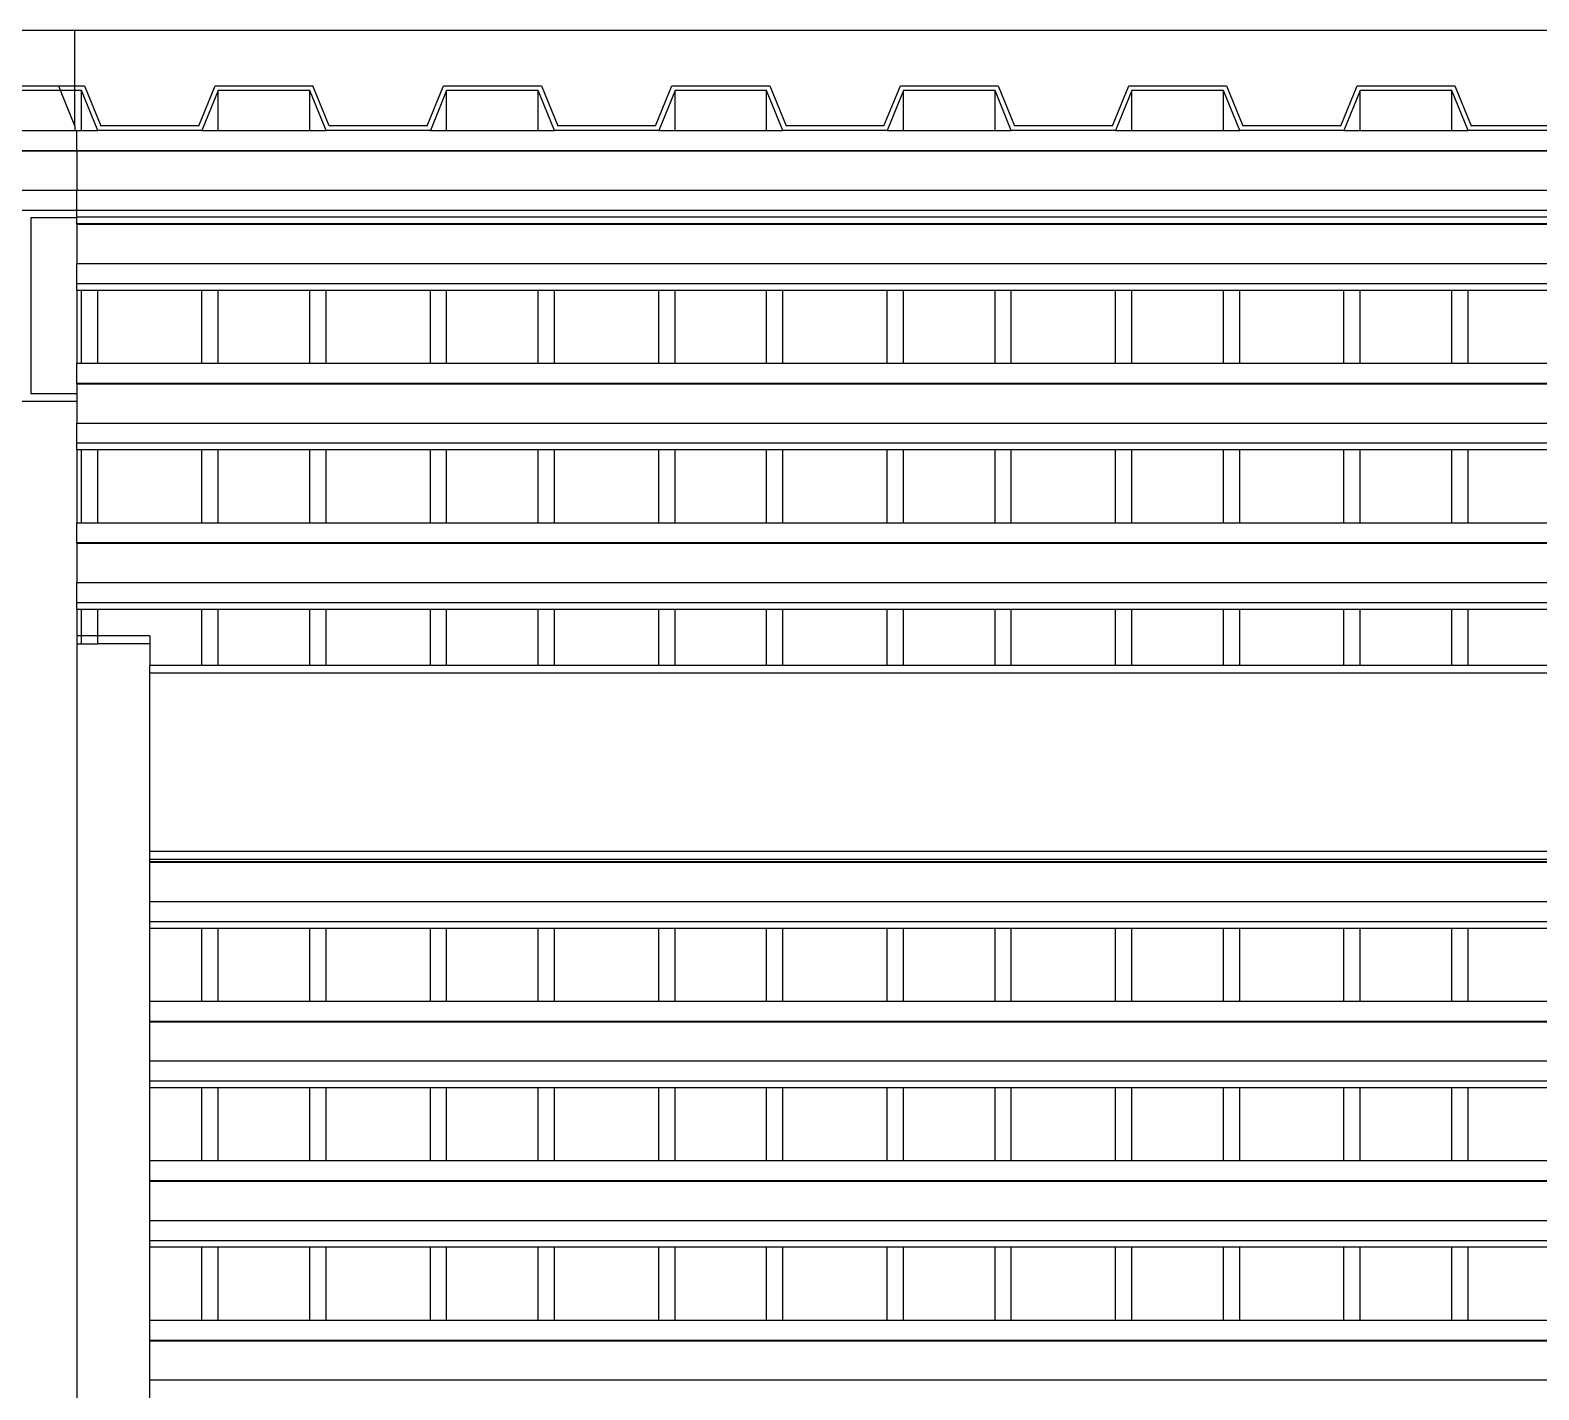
# Model space of a CAD drawing. Extents: x -60 to 60, y -13 to 16.
# Drawn here: x 2.509 to 4.374, y 10.982 to 12.664 of the extents above; entities that cross this region are included whole.
import ezdxf

# ---------------------------------------------------------------- set-up
doc = ezdxf.new("R2010")
doc.units = 0
doc.layers.get('0').update_dxf_attribs({"linetype": 'CONTINUOUS'})

msp = doc.modelspace()

# ---------------------------------------------------------------- linework, layer by layer
for p, q in [((2.4448, 12.6642), (2.564, 12.6642)), ((2.564, 12.6642), (5.1378, 12.6642)), ((2.564, 12.5951), (2.564, 12.6642)), ((2.4549, 12.5951), (2.5439, 12.5951)), ((2.5462, 12.5895), (2.5439, 12.5951)), ((2.5439, 12.5951), (2.564, 12.5951)), ((2.564, 12.5895), (2.564, 12.5951)), ((2.564, 12.5951), (2.5759, 12.5951)), ((2.5759, 12.5951), (2.5961, 12.5458)), ((2.7171, 12.5458), (2.7373, 12.5951)), ((2.7373, 12.5951), (2.8583, 12.5951)), ((2.8785, 12.5458), (2.8583, 12.5951)), ((2.9996, 12.5458), (3.0197, 12.5951)), ((3.0197, 12.5951), (3.1408, 12.5951)), ((3.1408, 12.5951), (3.1609, 12.5458)), ((3.282, 12.5458), (3.3021, 12.5951)), ((3.3021, 12.5951), (3.4232, 12.5951)), ((3.4232, 12.5951), (3.4433, 12.5458)), ((3.5644, 12.5458), (3.5846, 12.5951)), ((3.5846, 12.5951), (3.7056, 12.5951)), ((3.7056, 12.5951), (3.7258, 12.5458)), ((3.8468, 12.5458), (3.867, 12.5951)), ((3.867, 12.5951), (3.988, 12.5951)), ((3.988, 12.5951), (4.0082, 12.5458)), ((4.1292, 12.5458), (4.1494, 12.5951)), ((4.1494, 12.5951), (4.2704, 12.5951)), ((4.2704, 12.5951), (4.2906, 12.5458)), ((2.5462, 12.5895), (2.4588, 12.5895)), ((2.564, 12.5458), (2.5462, 12.5895)), ((2.564, 12.5895), (2.5462, 12.5895)), ((2.564, 12.5458), (2.564, 12.5895)), ((2.572, 12.5895), (2.564, 12.5895)), ((2.572, 12.5402), (2.572, 12.5895)), ((2.5922, 12.5402), (2.572, 12.5895)), ((2.7412, 12.5895), (2.721, 12.5402)), ((2.7412, 12.5402), (2.7412, 12.5895)), ((2.8544, 12.5895), (2.7412, 12.5895)), ((2.8544, 12.5402), (2.8544, 12.5895)), ((2.8746, 12.5402), (2.8544, 12.5895)), ((3.0236, 12.5895), (3.0035, 12.5402)), ((3.0236, 12.5402), (3.0236, 12.5895)), ((3.1368, 12.5895), (3.0236, 12.5895)), ((3.1368, 12.5402), (3.1368, 12.5895)), ((3.157, 12.5402), (3.1368, 12.5895)), ((3.306, 12.5895), (3.2859, 12.5402)), ((3.306, 12.5402), (3.306, 12.5895)), ((3.4193, 12.5895), (3.306, 12.5895)), ((3.4193, 12.5402), (3.4193, 12.5895)), ((3.4394, 12.5402), (3.4193, 12.5895)), ((3.5885, 12.5895), (3.5683, 12.5402)), ((3.5885, 12.5402), (3.5885, 12.5895)), ((3.7017, 12.5895), (3.5885, 12.5895)), ((3.7017, 12.5402), (3.7017, 12.5895)), ((3.7218, 12.5402), (3.7017, 12.5895)), ((3.8709, 12.5895), (3.8507, 12.5402)), ((3.8709, 12.5402), (3.8709, 12.5895)), ((3.9841, 12.5895), (3.8709, 12.5895)), ((3.9841, 12.5402), (3.9841, 12.5895)), ((4.0043, 12.5402), (3.9841, 12.5895)), ((4.1533, 12.5895), (4.1331, 12.5402)), ((4.1533, 12.5402), (4.1533, 12.5895)), ((4.2665, 12.5895), (4.1533, 12.5895)), ((4.2665, 12.5402), (4.2665, 12.5895)), ((4.2867, 12.5402), (4.2665, 12.5895)), ((2.4588, 12.5402), (2.5462, 12.5402)), ((2.5462, 12.5402), (2.564, 12.5402)), ((2.564, 12.5458), (2.564, 12.5402)), ((2.564, 12.5402), (2.5664, 12.5402)), ((2.5664, 12.5155), (2.5664, 12.5402)), ((2.5664, 12.5402), (2.572, 12.5402)), ((2.572, 12.5402), (2.5922, 12.5402)), ((2.721, 12.5402), (2.5922, 12.5402)), ((2.7171, 12.5458), (2.5961, 12.5458)), ((2.721, 12.5402), (2.7412, 12.5402)), ((2.7412, 12.5402), (2.8544, 12.5402)), ((2.8544, 12.5402), (2.8746, 12.5402)), ((3.0035, 12.5402), (2.8746, 12.5402)), ((2.9996, 12.5458), (2.8785, 12.5458)), ((3.0035, 12.5402), (3.0236, 12.5402)), ((3.0236, 12.5402), (3.1368, 12.5402)), ((3.1368, 12.5402), (3.157, 12.5402)), ((3.2859, 12.5402), (3.157, 12.5402)), ((3.282, 12.5458), (3.1609, 12.5458)), ((3.2859, 12.5402), (3.306, 12.5402)), ((3.306, 12.5402), (3.4193, 12.5402)), ((3.4193, 12.5402), (3.4394, 12.5402)), ((3.5683, 12.5402), (3.4394, 12.5402)), ((3.5644, 12.5458), (3.4433, 12.5458)), ((3.5683, 12.5402), (3.5885, 12.5402)), ((3.5885, 12.5402), (3.7017, 12.5402)), ((3.7017, 12.5402), (3.7218, 12.5402)), ((3.8507, 12.5402), (3.7218, 12.5402)), ((3.8468, 12.5458), (3.7258, 12.5458)), ((3.8507, 12.5402), (3.8709, 12.5402)), ((3.8709, 12.5402), (3.9841, 12.5402)), ((3.9841, 12.5402), (4.0043, 12.5402)), ((4.1331, 12.5402), (4.0043, 12.5402)), ((4.1292, 12.5458), (4.0082, 12.5458)), ((4.1331, 12.5402), (4.1533, 12.5402)), ((4.1533, 12.5402), (4.2665, 12.5402)), ((4.2665, 12.5402), (4.2867, 12.5402)), ((4.4155, 12.5402), (4.2867, 12.5402)), ((4.4116, 12.5458), (4.2906, 12.5458)), ((2.4464, 12.5155), (2.5664, 12.5155)), ((2.4464, 12.5147), (2.5664, 12.5147)), ((2.5664, 12.5147), (2.5664, 12.5155)), ((2.5664, 12.5155), (20.5664, 12.5155)), ((2.5664, 12.5147), (2.5664, 12.4662)), ((2.5664, 12.5147), (20.5664, 12.5147)), ((2.4464, 12.4662), (2.5664, 12.4662)), ((2.5664, 12.4415), (2.5664, 12.4662)), ((2.5664, 12.4662), (20.5664, 12.4662)), ((2.4464, 12.4415), (2.5664, 12.4415)), ((2.5664, 12.4319), (2.5095, 12.4319)), ((2.5095, 12.4319), (2.5095, 12.2145)), ((2.5664, 12.4333), (2.5664, 12.4415)), ((2.5664, 12.4415), (6.1964, 12.4415)), ((2.5664, 12.4333), (6.1964, 12.4333)), ((2.5664, 12.4319), (2.5664, 12.4333)), ((2.5664, 12.4248), (2.5664, 12.4319)), ((2.5664, 12.424), (2.5664, 12.4248)), ((2.5664, 12.4248), (6.1964, 12.4248)), ((2.5664, 12.424), (6.1964, 12.424)), ((2.5664, 12.424), (2.5664, 12.3755)), ((2.5664, 12.3508), (2.5664, 12.3755)), ((2.5664, 12.3755), (6.1964, 12.3755)), ((2.5664, 12.3426), (2.5664, 12.3508)), ((2.5664, 12.3508), (6.1964, 12.3508)), ((2.5664, 12.3426), (2.572, 12.3426)), ((2.5664, 12.3426), (2.5664, 12.2522)), ((2.572, 12.2522), (2.572, 12.3426)), ((2.572, 12.3426), (2.5922, 12.3426)), ((2.5922, 12.2522), (2.5922, 12.3426)), ((2.5922, 12.3426), (2.721, 12.3426)), ((2.721, 12.2522), (2.721, 12.3426)), ((2.721, 12.3426), (2.7412, 12.3426)), ((2.7412, 12.2522), (2.7412, 12.3426)), ((2.7412, 12.3426), (2.8544, 12.3426)), ((2.8544, 12.2522), (2.8544, 12.3426)), ((2.8544, 12.3426), (2.8746, 12.3426)), ((2.8746, 12.2522), (2.8746, 12.3426)), ((2.8746, 12.3426), (3.0035, 12.3426)), ((3.0035, 12.2522), (3.0035, 12.3426)), ((3.0035, 12.3426), (3.0236, 12.3426)), ((3.0236, 12.2522), (3.0236, 12.3426)), ((3.0236, 12.3426), (3.1368, 12.3426)), ((3.1368, 12.2522), (3.1368, 12.3426)), ((3.1368, 12.3426), (3.157, 12.3426)), ((3.157, 12.2522), (3.157, 12.3426)), ((3.157, 12.3426), (3.2859, 12.3426)), ((3.2859, 12.2522), (3.2859, 12.3426)), ((3.2859, 12.3426), (3.306, 12.3426)), ((3.306, 12.2522), (3.306, 12.3426)), ((3.306, 12.3426), (3.4193, 12.3426)), ((3.4193, 12.2522), (3.4193, 12.3426)), ((3.4193, 12.3426), (3.4394, 12.3426)), ((3.4394, 12.2522), (3.4394, 12.3426)), ((3.4394, 12.3426), (3.5683, 12.3426)), ((3.5683, 12.2522), (3.5683, 12.3426)), ((3.5683, 12.3426), (3.5885, 12.3426)), ((3.5885, 12.2522), (3.5885, 12.3426)), ((3.5885, 12.3426), (3.7017, 12.3426)), ((3.7017, 12.2522), (3.7017, 12.3426)), ((3.7017, 12.3426), (3.7218, 12.3426)), ((3.7218, 12.2522), (3.7218, 12.3426)), ((3.7218, 12.3426), (3.8507, 12.3426)), ((3.8507, 12.2522), (3.8507, 12.3426)), ((3.8507, 12.3426), (3.8709, 12.3426)), ((3.8709, 12.2522), (3.8709, 12.3426)), ((3.8709, 12.3426), (3.9841, 12.3426)), ((3.9841, 12.2522), (3.9841, 12.3426)), ((3.9841, 12.3426), (4.0043, 12.3426)), ((4.0043, 12.2522), (4.0043, 12.3426)), ((4.0043, 12.3426), (4.1331, 12.3426)), ((4.1331, 12.2522), (4.1331, 12.3426)), ((4.1331, 12.3426), (4.1533, 12.3426)), ((4.1533, 12.2522), (4.1533, 12.3426)), ((4.1533, 12.3426), (4.2665, 12.3426)), ((4.2665, 12.2522), (4.2665, 12.3426)), ((4.2665, 12.3426), (4.2867, 12.3426)), ((4.2867, 12.2522), (4.2867, 12.3426)), ((4.2867, 12.3426), (4.4155, 12.3426)), ((2.5664, 12.2275), (2.5664, 12.2522)), ((2.5664, 12.2522), (2.572, 12.2522)), ((2.572, 12.2522), (2.5922, 12.2522)), ((2.5922, 12.2522), (2.721, 12.2522)), ((2.721, 12.2522), (2.7412, 12.2522)), ((2.7412, 12.2522), (2.8544, 12.2522)), ((2.8544, 12.2522), (2.8746, 12.2522)), ((2.8746, 12.2522), (3.0035, 12.2522)), ((3.0035, 12.2522), (3.0236, 12.2522)), ((3.0236, 12.2522), (3.1368, 12.2522)), ((3.1368, 12.2522), (3.157, 12.2522)), ((3.157, 12.2522), (3.2859, 12.2522)), ((3.2859, 12.2522), (3.306, 12.2522)), ((3.306, 12.2522), (3.4193, 12.2522)), ((3.4193, 12.2522), (3.4394, 12.2522)), ((3.4394, 12.2522), (3.5683, 12.2522)), ((3.5683, 12.2522), (3.5885, 12.2522)), ((3.5885, 12.2522), (3.7017, 12.2522)), ((3.7017, 12.2522), (3.7218, 12.2522)), ((3.7218, 12.2522), (3.8507, 12.2522)), ((3.8507, 12.2522), (3.8709, 12.2522)), ((3.8709, 12.2522), (3.9841, 12.2522)), ((3.9841, 12.2522), (4.0043, 12.2522)), ((4.0043, 12.2522), (4.1331, 12.2522)), ((4.1331, 12.2522), (4.1533, 12.2522)), ((4.1533, 12.2522), (4.2665, 12.2522)), ((4.2665, 12.2522), (4.2867, 12.2522)), ((4.2867, 12.2522), (4.4155, 12.2522)), ((2.5664, 12.2267), (2.5664, 12.2275)), ((2.5664, 12.2275), (6.1964, 12.2275)), ((2.5664, 12.2267), (6.1964, 12.2267)), ((2.5664, 12.2267), (2.5664, 12.2145)), ((2.5664, 12.2048), (2.4464, 12.2048)), ((2.5095, 12.2145), (2.5664, 12.2145)), ((2.5664, 12.2145), (2.5664, 12.2048)), ((2.5664, 12.2048), (2.5664, 12.1782)), ((2.5664, 12.1535), (2.5664, 12.1782)), ((2.5664, 12.1782), (6.1964, 12.1782)), ((2.5664, 12.1453), (2.5664, 12.1535)), ((2.5664, 12.1535), (6.1964, 12.1535)), ((2.5664, 12.1453), (2.572, 12.1453)), ((2.5664, 12.1453), (2.5664, 12.0549)), ((2.572, 12.0549), (2.572, 12.1453)), ((2.572, 12.1453), (2.5922, 12.1453)), ((2.5922, 12.0549), (2.5922, 12.1453)), ((2.5922, 12.1453), (2.721, 12.1453)), ((2.721, 12.0549), (2.721, 12.1453)), ((2.721, 12.1453), (2.7412, 12.1453)), ((2.7412, 12.0549), (2.7412, 12.1453)), ((2.7412, 12.1453), (2.8544, 12.1453)), ((2.8544, 12.0549), (2.8544, 12.1453)), ((2.8544, 12.1453), (2.8746, 12.1453)), ((2.8746, 12.0549), (2.8746, 12.1453)), ((2.8746, 12.1453), (3.0035, 12.1453)), ((3.0035, 12.0549), (3.0035, 12.1453)), ((3.0035, 12.1453), (3.0236, 12.1453)), ((3.0236, 12.0549), (3.0236, 12.1453)), ((3.0236, 12.1453), (3.1368, 12.1453)), ((3.1368, 12.0549), (3.1368, 12.1453)), ((3.1368, 12.1453), (3.157, 12.1453)), ((3.157, 12.0549), (3.157, 12.1453)), ((3.157, 12.1453), (3.2859, 12.1453)), ((3.2859, 12.0549), (3.2859, 12.1453)), ((3.2859, 12.1453), (3.306, 12.1453)), ((3.306, 12.0549), (3.306, 12.1453)), ((3.306, 12.1453), (3.4193, 12.1453)), ((3.4193, 12.0549), (3.4193, 12.1453)), ((3.4193, 12.1453), (3.4394, 12.1453)), ((3.4394, 12.0549), (3.4394, 12.1453)), ((3.4394, 12.1453), (3.5683, 12.1453)), ((3.5683, 12.0549), (3.5683, 12.1453)), ((3.5683, 12.1453), (3.5885, 12.1453)), ((3.5885, 12.0549), (3.5885, 12.1453)), ((3.5885, 12.1453), (3.7017, 12.1453)), ((3.7017, 12.0549), (3.7017, 12.1453)), ((3.7017, 12.1453), (3.7218, 12.1453)), ((3.7218, 12.0549), (3.7218, 12.1453)), ((3.7218, 12.1453), (3.8507, 12.1453)), ((3.8507, 12.0549), (3.8507, 12.1453)), ((3.8507, 12.1453), (3.8709, 12.1453)), ((3.8709, 12.0549), (3.8709, 12.1453)), ((3.8709, 12.1453), (3.9841, 12.1453)), ((3.9841, 12.0549), (3.9841, 12.1453)), ((3.9841, 12.1453), (4.0043, 12.1453)), ((4.0043, 12.0549), (4.0043, 12.1453)), ((4.0043, 12.1453), (4.1331, 12.1453)), ((4.1331, 12.0549), (4.1331, 12.1453)), ((4.1331, 12.1453), (4.1533, 12.1453)), ((4.1533, 12.0549), (4.1533, 12.1453)), ((4.1533, 12.1453), (4.2665, 12.1453)), ((4.2665, 12.0549), (4.2665, 12.1453)), ((4.2665, 12.1453), (4.2867, 12.1453)), ((4.2867, 12.0549), (4.2867, 12.1453)), ((4.2867, 12.1453), (4.4155, 12.1453)), ((2.5664, 12.0302), (2.5664, 12.0549)), ((2.5664, 12.0549), (2.572, 12.0549)), ((2.572, 12.0549), (2.5922, 12.0549)), ((2.5922, 12.0549), (2.721, 12.0549)), ((2.721, 12.0549), (2.7412, 12.0549)), ((2.7412, 12.0549), (2.8544, 12.0549)), ((2.8544, 12.0549), (2.8746, 12.0549)), ((2.8746, 12.0549), (3.0035, 12.0549)), ((3.0035, 12.0549), (3.0236, 12.0549)), ((3.0236, 12.0549), (3.1368, 12.0549)), ((3.1368, 12.0549), (3.157, 12.0549)), ((3.157, 12.0549), (3.2859, 12.0549)), ((3.2859, 12.0549), (3.306, 12.0549)), ((3.306, 12.0549), (3.4193, 12.0549)), ((3.4193, 12.0549), (3.4394, 12.0549)), ((3.4394, 12.0549), (3.5683, 12.0549)), ((3.5683, 12.0549), (3.5885, 12.0549)), ((3.5885, 12.0549), (3.7017, 12.0549)), ((3.7017, 12.0549), (3.7218, 12.0549)), ((3.7218, 12.0549), (3.8507, 12.0549)), ((3.8507, 12.0549), (3.8709, 12.0549)), ((3.8709, 12.0549), (3.9841, 12.0549)), ((3.9841, 12.0549), (4.0043, 12.0549)), ((4.0043, 12.0549), (4.1331, 12.0549)), ((4.1331, 12.0549), (4.1533, 12.0549)), ((4.1533, 12.0549), (4.2665, 12.0549)), ((4.2665, 12.0549), (4.2867, 12.0549)), ((4.2867, 12.0549), (4.4155, 12.0549)), ((2.5664, 12.0294), (2.5664, 12.0302)), ((2.5664, 12.0302), (6.1964, 12.0302)), ((2.5664, 12.0294), (6.1964, 12.0294)), ((2.5664, 12.0294), (2.5664, 11.9809)), ((2.5664, 11.9562), (2.5664, 11.9809)), ((2.5664, 11.9809), (6.1964, 11.9809)), ((2.5664, 11.948), (2.5664, 11.9562)), ((2.5664, 11.9562), (6.1964, 11.9562)), ((2.5664, 11.948), (2.572, 11.948)), ((2.5664, 11.948), (2.5664, 11.9149)), ((2.572, 11.9149), (2.572, 11.948)), ((2.572, 11.948), (2.5922, 11.948)), ((2.5922, 11.9149), (2.5922, 11.948)), ((2.5922, 11.948), (2.721, 11.948)), ((2.721, 11.8784), (2.721, 11.948)), ((2.721, 11.948), (2.7412, 11.948)), ((2.7412, 11.8784), (2.7412, 11.948)), ((2.7412, 11.948), (2.8544, 11.948)), ((2.8544, 11.8784), (2.8544, 11.948)), ((2.8544, 11.948), (2.8746, 11.948)), ((2.8746, 11.8784), (2.8746, 11.948)), ((2.8746, 11.948), (3.0035, 11.948)), ((3.0035, 11.8784), (3.0035, 11.948)), ((3.0035, 11.948), (3.0236, 11.948)), ((3.0236, 11.8784), (3.0236, 11.948)), ((3.0236, 11.948), (3.1368, 11.948)), ((3.1368, 11.8784), (3.1368, 11.948)), ((3.1368, 11.948), (3.157, 11.948)), ((3.157, 11.8784), (3.157, 11.948)), ((3.157, 11.948), (3.2859, 11.948)), ((3.2859, 11.8784), (3.2859, 11.948)), ((3.2859, 11.948), (3.306, 11.948)), ((3.306, 11.8784), (3.306, 11.948)), ((3.306, 11.948), (3.4193, 11.948)), ((3.4193, 11.8784), (3.4193, 11.948)), ((3.4193, 11.948), (3.4394, 11.948)), ((3.4394, 11.8784), (3.4394, 11.948)), ((3.4394, 11.948), (3.5683, 11.948)), ((3.5683, 11.8784), (3.5683, 11.948)), ((3.5683, 11.948), (3.5885, 11.948)), ((3.5885, 11.8784), (3.5885, 11.948)), ((3.5885, 11.948), (3.7017, 11.948)), ((3.7017, 11.8784), (3.7017, 11.948)), ((3.7017, 11.948), (3.7218, 11.948)), ((3.7218, 11.8784), (3.7218, 11.948)), ((3.7218, 11.948), (3.8507, 11.948)), ((3.8507, 11.8784), (3.8507, 11.948)), ((3.8507, 11.948), (3.8709, 11.948)), ((3.8709, 11.8784), (3.8709, 11.948)), ((3.8709, 11.948), (3.9841, 11.948)), ((3.9841, 11.8784), (3.9841, 11.948)), ((3.9841, 11.948), (4.0043, 11.948)), ((4.0043, 11.8784), (4.0043, 11.948)), ((4.0043, 11.948), (4.1331, 11.948)), ((4.1331, 11.8784), (4.1331, 11.948)), ((4.1331, 11.948), (4.1533, 11.948)), ((4.1533, 11.8784), (4.1533, 11.948)), ((4.1533, 11.948), (4.2665, 11.948)), ((4.2665, 11.8784), (4.2665, 11.948)), ((4.2665, 11.948), (4.2867, 11.948)), ((4.2867, 11.8784), (4.2867, 11.948)), ((4.2867, 11.948), (4.4155, 11.948)), ((2.572, 11.9149), (2.5664, 11.9149)), ((2.5664, 11.9149), (2.5664, 11.905)), ((2.5664, 11.905), (2.572, 11.905)), ((2.5664, 11.905), (2.5664, 7.0164)), ((2.572, 11.905), (2.572, 11.9149)), ((2.5922, 11.9149), (2.572, 11.9149)), ((2.572, 11.905), (2.5922, 11.905)), ((2.6564, 11.9149), (2.5922, 11.9149)), ((2.5922, 11.905), (2.5922, 11.9149)), ((2.6564, 11.905), (2.5922, 11.905)), ((2.6564, 11.9149), (2.6564, 11.905)), ((2.6564, 11.905), (2.6564, 11.8784)), ((2.721, 11.8784), (2.6564, 11.8784)), ((2.6564, 11.8686), (2.6564, 11.8784)), ((6.1964, 11.8686), (2.6564, 11.8686)), ((2.6564, 11.6482), (2.6564, 11.8686)), ((2.7412, 11.8784), (2.721, 11.8784)), ((2.8544, 11.8784), (2.7412, 11.8784)), ((2.8746, 11.8784), (2.8544, 11.8784)), ((3.0035, 11.8784), (2.8746, 11.8784)), ((3.0236, 11.8784), (3.0035, 11.8784)), ((3.1368, 11.8784), (3.0236, 11.8784)), ((3.157, 11.8784), (3.1368, 11.8784)), ((3.2859, 11.8784), (3.157, 11.8784)), ((3.306, 11.8784), (3.2859, 11.8784)), ((3.4193, 11.8784), (3.306, 11.8784)), ((3.4394, 11.8784), (3.4193, 11.8784)), ((3.5683, 11.8784), (3.4394, 11.8784)), ((3.5885, 11.8784), (3.5683, 11.8784)), ((3.7017, 11.8784), (3.5885, 11.8784)), ((3.7218, 11.8784), (3.7017, 11.8784)), ((3.8507, 11.8784), (3.7218, 11.8784)), ((3.8709, 11.8784), (3.8507, 11.8784)), ((3.9841, 11.8784), (3.8709, 11.8784)), ((4.0043, 11.8784), (3.9841, 11.8784)), ((4.1331, 11.8784), (4.0043, 11.8784)), ((4.1533, 11.8784), (4.1331, 11.8784)), ((4.2665, 11.8784), (4.1533, 11.8784)), ((4.2867, 11.8784), (4.2665, 11.8784)), ((4.4155, 11.8784), (4.2867, 11.8784)), ((6.1964, 11.6482), (2.6564, 11.6482)), ((2.6564, 11.6384), (2.6564, 11.6482)), ((6.1964, 11.6384), (2.6564, 11.6384)), ((2.6564, 11.6357), (2.6564, 11.6384)), ((2.6564, 11.6357), (6.1964, 11.6357)), ((2.6564, 11.6348), (2.6564, 11.6357)), ((2.6564, 11.6348), (6.1964, 11.6348)), ((2.6564, 11.5863), (2.6564, 11.6348)), ((2.6564, 11.5863), (6.1964, 11.5863)), ((2.6564, 11.5617), (2.6564, 11.5863)), ((2.6564, 11.5617), (6.1964, 11.5617)), ((2.6564, 11.5535), (2.6564, 11.5617)), ((2.6564, 11.5535), (2.721, 11.5535)), ((2.6564, 11.463), (2.6564, 11.5535)), ((2.721, 11.463), (2.721, 11.5535)), ((2.721, 11.5535), (2.7412, 11.5535)), ((2.7412, 11.463), (2.7412, 11.5535)), ((2.7412, 11.5535), (2.8544, 11.5535)), ((2.8544, 11.463), (2.8544, 11.5535)), ((2.8544, 11.5535), (2.8746, 11.5535)), ((2.8746, 11.463), (2.8746, 11.5535)), ((2.8746, 11.5535), (3.0035, 11.5535)), ((3.0035, 11.463), (3.0035, 11.5535)), ((3.0035, 11.5535), (3.0236, 11.5535)), ((3.0236, 11.463), (3.0236, 11.5535)), ((3.0236, 11.5535), (3.1368, 11.5535)), ((3.1368, 11.463), (3.1368, 11.5535)), ((3.1368, 11.5535), (3.157, 11.5535)), ((3.157, 11.463), (3.157, 11.5535)), ((3.157, 11.5535), (3.2859, 11.5535)), ((3.2859, 11.463), (3.2859, 11.5535)), ((3.2859, 11.5535), (3.306, 11.5535)), ((3.306, 11.463), (3.306, 11.5535)), ((3.306, 11.5535), (3.4193, 11.5535)), ((3.4193, 11.463), (3.4193, 11.5535)), ((3.4193, 11.5535), (3.4394, 11.5535)), ((3.4394, 11.463), (3.4394, 11.5535)), ((3.4394, 11.5535), (3.5683, 11.5535)), ((3.5683, 11.463), (3.5683, 11.5535)), ((3.5683, 11.5535), (3.5885, 11.5535)), ((3.5885, 11.463), (3.5885, 11.5535)), ((3.5885, 11.5535), (3.7017, 11.5535)), ((3.7017, 11.463), (3.7017, 11.5535)), ((3.7017, 11.5535), (3.7218, 11.5535)), ((3.7218, 11.463), (3.7218, 11.5535)), ((3.7218, 11.5535), (3.8507, 11.5535)), ((3.8507, 11.463), (3.8507, 11.5535)), ((3.8507, 11.5535), (3.8709, 11.5535)), ((3.8709, 11.463), (3.8709, 11.5535)), ((3.8709, 11.5535), (3.9841, 11.5535)), ((3.9841, 11.463), (3.9841, 11.5535)), ((3.9841, 11.5535), (4.0043, 11.5535)), ((4.0043, 11.463), (4.0043, 11.5535)), ((4.0043, 11.5535), (4.1331, 11.5535)), ((4.1331, 11.463), (4.1331, 11.5535)), ((4.1331, 11.5535), (4.1533, 11.5535)), ((4.1533, 11.463), (4.1533, 11.5535)), ((4.1533, 11.5535), (4.2665, 11.5535)), ((4.2665, 11.463), (4.2665, 11.5535)), ((4.2665, 11.5535), (4.2867, 11.5535)), ((4.2867, 11.463), (4.2867, 11.5535)), ((4.2867, 11.5535), (4.4155, 11.5535)), ((2.6564, 11.463), (2.721, 11.463)), ((2.6564, 11.4384), (2.6564, 11.463)), ((2.721, 11.463), (2.7412, 11.463)), ((2.7412, 11.463), (2.8544, 11.463)), ((2.8544, 11.463), (2.8746, 11.463)), ((2.8746, 11.463), (3.0035, 11.463)), ((3.0035, 11.463), (3.0236, 11.463)), ((3.0236, 11.463), (3.1368, 11.463)), ((3.1368, 11.463), (3.157, 11.463)), ((3.157, 11.463), (3.2859, 11.463)), ((3.2859, 11.463), (3.306, 11.463)), ((3.306, 11.463), (3.4193, 11.463)), ((3.4193, 11.463), (3.4394, 11.463)), ((3.4394, 11.463), (3.5683, 11.463)), ((3.5683, 11.463), (3.5885, 11.463)), ((3.5885, 11.463), (3.7017, 11.463)), ((3.7017, 11.463), (3.7218, 11.463)), ((3.7218, 11.463), (3.8507, 11.463)), ((3.8507, 11.463), (3.8709, 11.463)), ((3.8709, 11.463), (3.9841, 11.463)), ((3.9841, 11.463), (4.0043, 11.463)), ((4.0043, 11.463), (4.1331, 11.463)), ((4.1331, 11.463), (4.1533, 11.463)), ((4.1533, 11.463), (4.2665, 11.463)), ((4.2665, 11.463), (4.2867, 11.463)), ((4.2867, 11.463), (4.4155, 11.463)), ((2.6564, 11.4384), (6.1964, 11.4384)), ((2.6564, 11.4376), (2.6564, 11.4384)), ((2.6564, 11.4376), (6.1964, 11.4376)), ((2.6564, 11.3891), (2.6564, 11.4376)), ((2.6564, 11.3891), (6.1964, 11.3891)), ((2.6564, 11.3644), (2.6564, 11.3891)), ((2.6564, 11.3644), (6.1964, 11.3644)), ((2.6564, 11.3562), (2.6564, 11.3644)), ((2.6564, 11.3562), (2.721, 11.3562)), ((2.6564, 11.2658), (2.6564, 11.3562)), ((2.721, 11.2658), (2.721, 11.3562)), ((2.721, 11.3562), (2.7412, 11.3562)), ((2.7412, 11.2658), (2.7412, 11.3562)), ((2.7412, 11.3562), (2.8544, 11.3562)), ((2.8544, 11.2658), (2.8544, 11.3562)), ((2.8544, 11.3562), (2.8746, 11.3562)), ((2.8746, 11.2658), (2.8746, 11.3562)), ((2.8746, 11.3562), (3.0035, 11.3562)), ((3.0035, 11.2658), (3.0035, 11.3562)), ((3.0035, 11.3562), (3.0236, 11.3562)), ((3.0236, 11.2658), (3.0236, 11.3562)), ((3.0236, 11.3562), (3.1368, 11.3562)), ((3.1368, 11.2658), (3.1368, 11.3562)), ((3.1368, 11.3562), (3.157, 11.3562)), ((3.157, 11.2658), (3.157, 11.3562)), ((3.157, 11.3562), (3.2859, 11.3562)), ((3.2859, 11.2658), (3.2859, 11.3562)), ((3.2859, 11.3562), (3.306, 11.3562)), ((3.306, 11.2658), (3.306, 11.3562)), ((3.306, 11.3562), (3.4193, 11.3562)), ((3.4193, 11.2658), (3.4193, 11.3562)), ((3.4193, 11.3562), (3.4394, 11.3562)), ((3.4394, 11.2658), (3.4394, 11.3562)), ((3.4394, 11.3562), (3.5683, 11.3562)), ((3.5683, 11.2658), (3.5683, 11.3562)), ((3.5683, 11.3562), (3.5885, 11.3562)), ((3.5885, 11.2658), (3.5885, 11.3562)), ((3.5885, 11.3562), (3.7017, 11.3562)), ((3.7017, 11.2658), (3.7017, 11.3562)), ((3.7017, 11.3562), (3.7218, 11.3562)), ((3.7218, 11.2658), (3.7218, 11.3562)), ((3.7218, 11.3562), (3.8507, 11.3562)), ((3.8507, 11.2658), (3.8507, 11.3562)), ((3.8507, 11.3562), (3.8709, 11.3562)), ((3.8709, 11.2658), (3.8709, 11.3562)), ((3.8709, 11.3562), (3.9841, 11.3562)), ((3.9841, 11.2658), (3.9841, 11.3562)), ((3.9841, 11.3562), (4.0043, 11.3562)), ((4.0043, 11.2658), (4.0043, 11.3562)), ((4.0043, 11.3562), (4.1331, 11.3562)), ((4.1331, 11.2658), (4.1331, 11.3562)), ((4.1331, 11.3562), (4.1533, 11.3562)), ((4.1533, 11.2658), (4.1533, 11.3562)), ((4.1533, 11.3562), (4.2665, 11.3562)), ((4.2665, 11.2658), (4.2665, 11.3562)), ((4.2665, 11.3562), (4.2867, 11.3562)), ((4.2867, 11.2658), (4.2867, 11.3562)), ((4.2867, 11.3562), (4.4155, 11.3562)), ((2.6564, 11.2658), (2.721, 11.2658)), ((2.6564, 11.2411), (2.6564, 11.2658)), ((2.721, 11.2658), (2.7412, 11.2658)), ((2.7412, 11.2658), (2.8544, 11.2658)), ((2.8544, 11.2658), (2.8746, 11.2658)), ((2.8746, 11.2658), (3.0035, 11.2658)), ((3.0035, 11.2658), (3.0236, 11.2658)), ((3.0236, 11.2658), (3.1368, 11.2658)), ((3.1368, 11.2658), (3.157, 11.2658)), ((3.157, 11.2658), (3.2859, 11.2658)), ((3.2859, 11.2658), (3.306, 11.2658)), ((3.306, 11.2658), (3.4193, 11.2658)), ((3.4193, 11.2658), (3.4394, 11.2658)), ((3.4394, 11.2658), (3.5683, 11.2658)), ((3.5683, 11.2658), (3.5885, 11.2658)), ((3.5885, 11.2658), (3.7017, 11.2658)), ((3.7017, 11.2658), (3.7218, 11.2658)), ((3.7218, 11.2658), (3.8507, 11.2658)), ((3.8507, 11.2658), (3.8709, 11.2658)), ((3.8709, 11.2658), (3.9841, 11.2658)), ((3.9841, 11.2658), (4.0043, 11.2658)), ((4.0043, 11.2658), (4.1331, 11.2658)), ((4.1331, 11.2658), (4.1533, 11.2658)), ((4.1533, 11.2658), (4.2665, 11.2658)), ((4.2665, 11.2658), (4.2867, 11.2658)), ((4.2867, 11.2658), (4.4155, 11.2658)), ((2.6564, 11.2411), (6.1964, 11.2411)), ((2.6564, 11.2403), (2.6564, 11.2411)), ((2.6564, 11.2403), (6.1964, 11.2403)), ((2.6564, 11.1918), (2.6564, 11.2403)), ((2.6564, 11.1918), (6.1964, 11.1918)), ((2.6564, 11.1671), (2.6564, 11.1918)), ((2.6564, 11.1671), (6.1964, 11.1671)), ((2.6564, 11.1589), (2.6564, 11.1671)), ((2.6564, 11.1589), (2.721, 11.1589)), ((2.6564, 11.0685), (2.6564, 11.1589)), ((2.721, 11.0685), (2.721, 11.1589)), ((2.721, 11.1589), (2.7412, 11.1589)), ((2.7412, 11.0685), (2.7412, 11.1589)), ((2.7412, 11.1589), (2.8544, 11.1589)), ((2.8544, 11.0685), (2.8544, 11.1589)), ((2.8544, 11.1589), (2.8746, 11.1589)), ((2.8746, 11.0685), (2.8746, 11.1589)), ((2.8746, 11.1589), (3.0035, 11.1589)), ((3.0035, 11.0685), (3.0035, 11.1589)), ((3.0035, 11.1589), (3.0236, 11.1589)), ((3.0236, 11.0685), (3.0236, 11.1589)), ((3.0236, 11.1589), (3.1368, 11.1589)), ((3.1368, 11.0685), (3.1368, 11.1589)), ((3.1368, 11.1589), (3.157, 11.1589)), ((3.157, 11.0685), (3.157, 11.1589)), ((3.157, 11.1589), (3.2859, 11.1589)), ((3.2859, 11.0685), (3.2859, 11.1589)), ((3.2859, 11.1589), (3.306, 11.1589)), ((3.306, 11.0685), (3.306, 11.1589)), ((3.306, 11.1589), (3.4193, 11.1589)), ((3.4193, 11.0685), (3.4193, 11.1589)), ((3.4193, 11.1589), (3.4394, 11.1589)), ((3.4394, 11.0685), (3.4394, 11.1589)), ((3.4394, 11.1589), (3.5683, 11.1589)), ((3.5683, 11.0685), (3.5683, 11.1589)), ((3.5683, 11.1589), (3.5885, 11.1589)), ((3.5885, 11.0685), (3.5885, 11.1589)), ((3.5885, 11.1589), (3.7017, 11.1589)), ((3.7017, 11.0685), (3.7017, 11.1589)), ((3.7017, 11.1589), (3.7218, 11.1589)), ((3.7218, 11.0685), (3.7218, 11.1589)), ((3.7218, 11.1589), (3.8507, 11.1589)), ((3.8507, 11.0685), (3.8507, 11.1589)), ((3.8507, 11.1589), (3.8709, 11.1589)), ((3.8709, 11.0685), (3.8709, 11.1589)), ((3.8709, 11.1589), (3.9841, 11.1589)), ((3.9841, 11.0685), (3.9841, 11.1589)), ((3.9841, 11.1589), (4.0043, 11.1589)), ((4.0043, 11.0685), (4.0043, 11.1589)), ((4.0043, 11.1589), (4.1331, 11.1589)), ((4.1331, 11.0685), (4.1331, 11.1589)), ((4.1331, 11.1589), (4.1533, 11.1589)), ((4.1533, 11.0685), (4.1533, 11.1589)), ((4.1533, 11.1589), (4.2665, 11.1589)), ((4.2665, 11.0685), (4.2665, 11.1589)), ((4.2665, 11.1589), (4.2867, 11.1589)), ((4.2867, 11.0685), (4.2867, 11.1589)), ((4.2867, 11.1589), (4.4155, 11.1589)), ((2.6564, 11.0685), (2.721, 11.0685)), ((2.6564, 11.0438), (2.6564, 11.0685)), ((2.721, 11.0685), (2.7412, 11.0685)), ((2.7412, 11.0685), (2.8544, 11.0685)), ((2.8544, 11.0685), (2.8746, 11.0685)), ((2.8746, 11.0685), (3.0035, 11.0685)), ((3.0035, 11.0685), (3.0236, 11.0685)), ((3.0236, 11.0685), (3.1368, 11.0685)), ((3.1368, 11.0685), (3.157, 11.0685)), ((3.157, 11.0685), (3.2859, 11.0685)), ((3.2859, 11.0685), (3.306, 11.0685)), ((3.306, 11.0685), (3.4193, 11.0685)), ((3.4193, 11.0685), (3.4394, 11.0685)), ((3.4394, 11.0685), (3.5683, 11.0685)), ((3.5683, 11.0685), (3.5885, 11.0685)), ((3.5885, 11.0685), (3.7017, 11.0685)), ((3.7017, 11.0685), (3.7218, 11.0685)), ((3.7218, 11.0685), (3.8507, 11.0685)), ((3.8507, 11.0685), (3.8709, 11.0685)), ((3.8709, 11.0685), (3.9841, 11.0685)), ((3.9841, 11.0685), (4.0043, 11.0685)), ((4.0043, 11.0685), (4.1331, 11.0685)), ((4.1331, 11.0685), (4.1533, 11.0685)), ((4.1533, 11.0685), (4.2665, 11.0685)), ((4.2665, 11.0685), (4.2867, 11.0685)), ((4.2867, 11.0685), (4.4155, 11.0685)), ((2.6564, 11.0438), (6.1964, 11.0438)), ((2.6564, 11.043), (2.6564, 11.0438)), ((2.6564, 11.043), (6.1964, 11.043)), ((2.6564, 10.9945), (2.6564, 11.043)), ((2.6564, 10.9945), (6.1964, 10.9945)), ((2.6564, 10.9699), (2.6564, 10.9945))]:
    msp.add_line(p, q)

doc.saveas('drawing.dxf')
